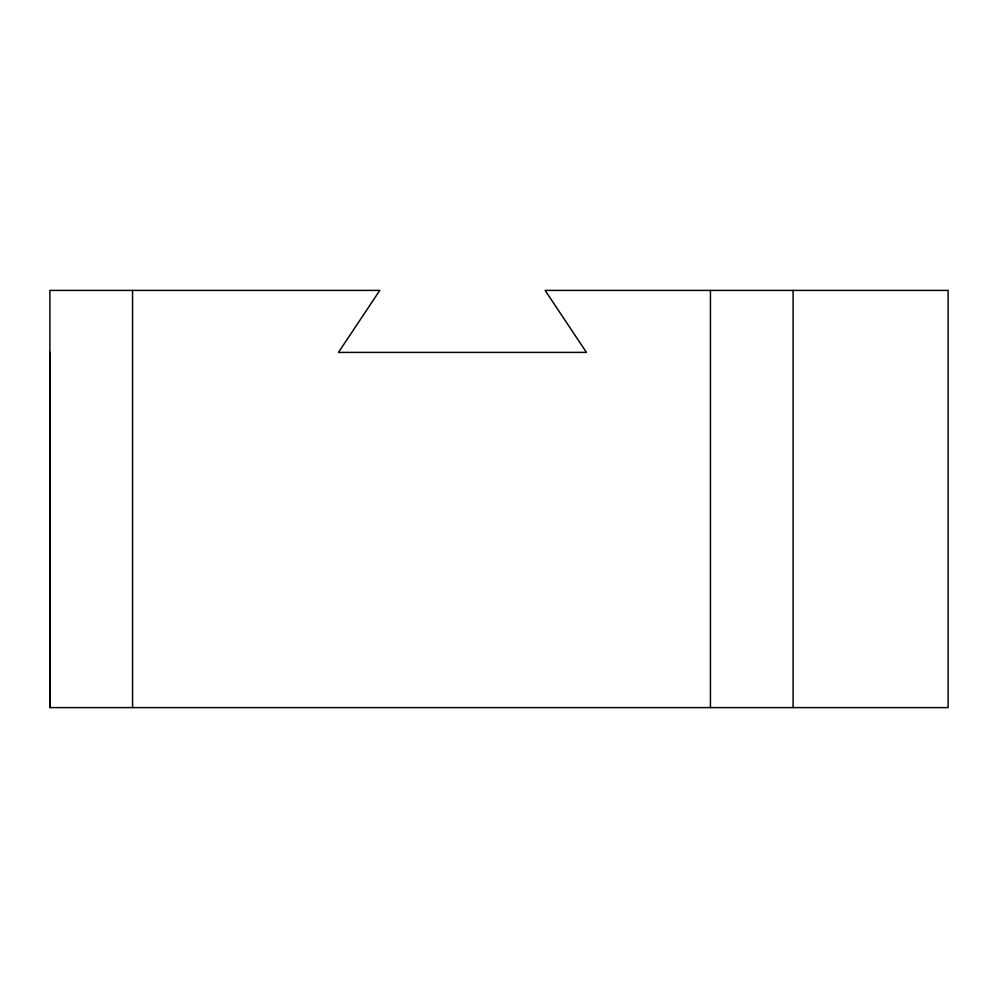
<?xml version="1.0" encoding="UTF-8"?>
<svg xmlns="http://www.w3.org/2000/svg" width="998" height="998" viewBox="0 0 998 998"><rect width="100%" height="100%" fill="white"/><g stroke="black" fill="none" stroke-linecap="round" stroke-linejoin="round"><path stroke-width="1.5" d="M49.9 707.594L49.9 290.406L379.789 290.406L338.459 352.406L586.45 352.406L545.12 290.406L948.1 290.406L948.1 707.594L49.9 707.594L49.9 352.406M793.111 290.406L793.111 707.594M710.439 290.406L710.439 707.594M132.559 290.406L132.559 707.594"/></g></svg>
